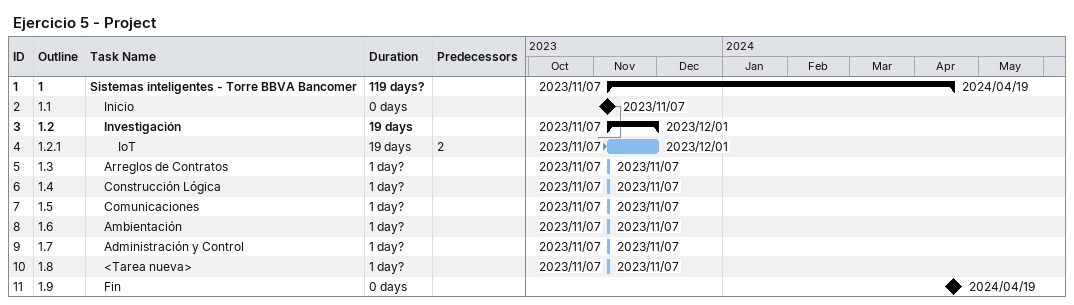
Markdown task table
Ejercicio 5 - Project

| ID | WBS | Task | Duration | Start | Finish | Predecessors |
|---|---|---|---|---|---|---|
| 1 | 1 | **Sistemas inteligentes - Torre BBVA Bancomer** | 119d? | 2023-11-07 | 2024-04-19 |  |
| 2 | 1.1 | Inicio | 0d | 2023-11-07 | 2023-11-07 |  |
| 3 | 1.2 | **Investigación** | 19d | 2023-11-07 | 2023-12-01 |  |
| 4 | 1.2.1 | IoT | 19d | 2023-11-07 | 2023-12-01 | 2 |
| 5 | 1.3 | Arreglos de Contratos | 1d? | 2023-11-07 | 2023-11-07 |  |
| 6 | 1.4 | Construcción Lógica | 1d? | 2023-11-07 | 2023-11-07 |  |
| 7 | 1.5 | Comunicaciones | 1d? | 2023-11-07 | 2023-11-07 |  |
| 8 | 1.6 | Ambientación | 1d? | 2023-11-07 | 2023-11-07 |  |
| 9 | 1.7 | Administración y Control | 1d? | 2023-11-07 | 2023-11-07 |  |
| 10 | 1.8 | <Tarea nueva> | 1d? | 2023-11-07 | 2023-11-07 |  |
| 11 | 1.9 | Fin | 0d | 2024-04-19 | 2024-04-19 |  |
